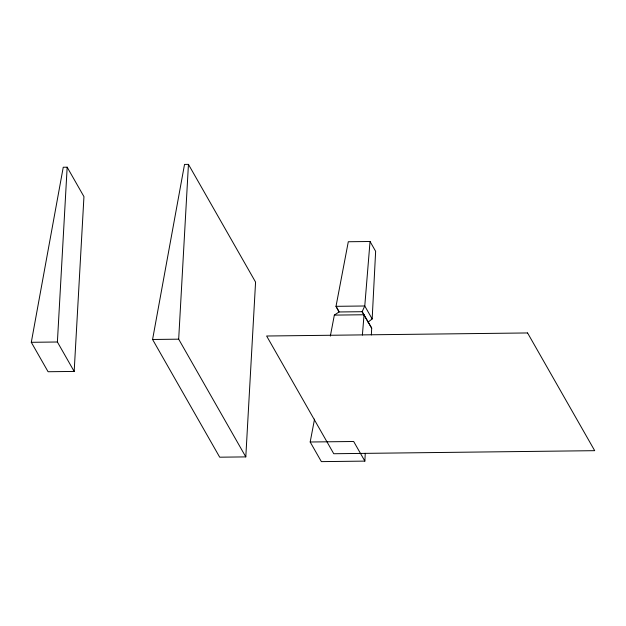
<?xml version="1.0" encoding="UTF-8"?>
<svg xmlns="http://www.w3.org/2000/svg" width="626" height="626" viewBox="0 0 626 626"><rect width="100%" height="100%" fill="white"/><g stroke="black" fill="none" stroke-linecap="round" stroke-linejoin="round"><path stroke-width="0.94" d="M314.542 419.107L310.183 442.003L321.373 461.628L364.864 461.112L365.263 453.349M371.343 334.949L371.695 328.157L362.141 311.701L364.77 305.989L370.044 241.495L348.299 241.746L336.013 306.325L339.049 311.967L362.141 311.701L371.695 328.157M368.072 322.116L372.165 318.955L375.639 251.308L370.044 241.495M74.173 371.429L57.396 341.999L67.162 167.197L63.249 167.244L31.3 342.305L48.085 371.734L74.173 371.429L83.947 196.627L67.162 167.197M245.799 456.894L178.676 339.175L188.442 164.372L184.529 164.419L152.58 339.48L219.703 457.199L245.799 456.894L255.572 282.091L188.442 164.372M362.384 335.074L364.05 314.753L334.339 315.105L330.34 336.092M334.339 315.105L339.049 311.967M152.58 339.48L178.676 339.175M31.3 342.305L57.396 341.999M310.183 442.003L353.674 441.494L364.864 461.112M372.165 318.955L364.77 305.989L336.013 306.325L338.783 311.185M527.577 332.954L266.629 336.013L333.752 453.733L594.7 450.673L527.577 332.954"/></g></svg>
